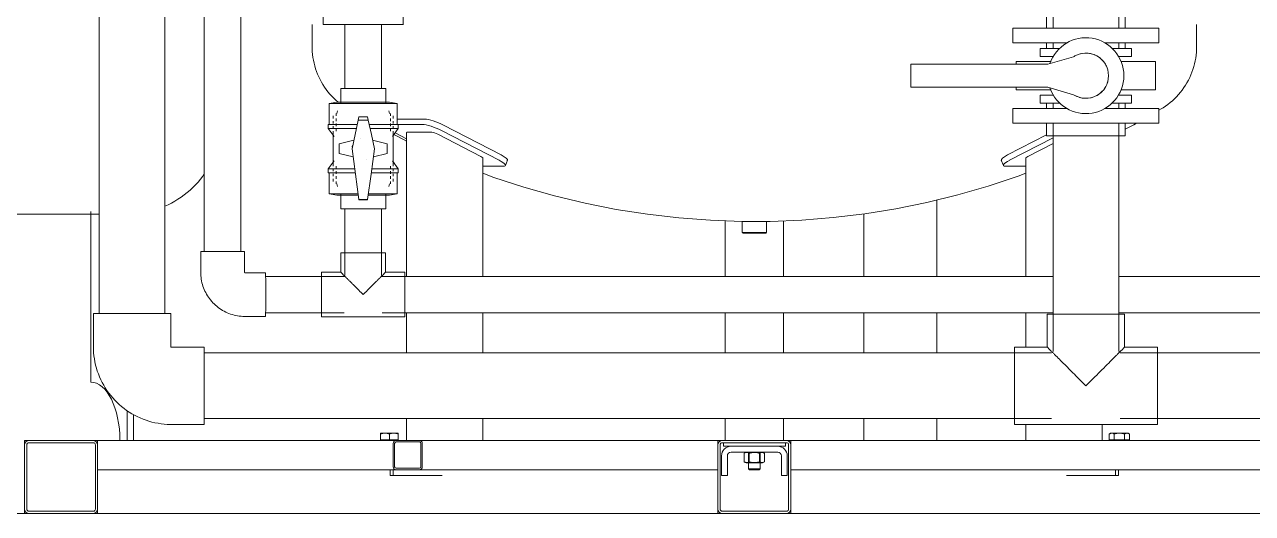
# Model space of a CAD drawing. Header units: millimetres. Extents: x -3824 to 3958, y -576 to 3647.
# Drawn here: x -2217 to -534, y 0 to 670 of the extents above; entities that cross this region are included whole.
import ezdxf

# ---------------------------------------------------------------- set-up
doc = ezdxf.new("R2010")
doc.units = ezdxf.units.MM
for name, color, linetype, lineweight in [('A-_FLORLEVL_E', 7, 'Continuous', 9), ('A_--------_E-', 8, 'Continuous', 9), ('M-_EQPT----_E', 7, 'Continuous', 9), ('M-_WATR----_E', 5, 'Continuous', 9), ('S-_STRL----_A', 7, 'Continuous', 9)]:
    doc.layers.add(name, color=color, linetype=linetype, lineweight=lineweight)

# ---------------------------------------------------------------- blocks, each defined once
blk = doc.blocks.new('PNS-0100 MAIN FRAME - ASY PNS-0100 MAIN FRAME_iam-651195-Разрез 2')
at = {"layer": 'A_--------_E-'}
for p, q in [((-966.8, 325), (-966.8, 429.7)), ((-1066.8, 410.7), (-1066.8, 325)), ((-1066.8, 275), (-1066.8, 220)), ((-966.8, 220), (-966.8, 275)), ((-1066.8, 130), (-1066.8, 100)), ((-966.8, 100), (-966.8, 130)), ((-2210.8, 100), (-2216.8, 100)), ((-2216.8, 96), (-2216.8, 100)), ((-2216.8, 96), (-2216.8, 94)), ((-2116.8, 100), (-2122.8, 100)), ((-1707.8, 100), (-2116.8, 100)), ((-2116.8, 96), (-2116.8, 100)), ((-2116.8, 96), (-2116.8, 94)), ((-1266.8, 100), (-1675.8, 100)), ((-1260.8, 100), (-1266.8, 100)), ((-1266.8, 96), (-1266.8, 100)), ((-1266.8, 96), (-1266.8, 94)), ((-1166.8, 100), (-1172.8, 100)), ((-383.8, 100), (-1166.8, 100)), ((-1166.8, 96), (-1166.8, 100)), ((-1166.8, 96), (-1166.8, 94)), ((-2116.8, 60), (-1707.8, 60)), ((-1675.8, 60), (-1266.8, 60)), ((-1166.8, 60), (-383.8, 60)), ((-2216.8, 0), (-2216.8, 6)), ((-2116.8, 0), (-2116.8, 6)), ((-1266.8, 0), (-1266.8, 6)), ((-1166.8, 0), (-1166.8, 6)), ((-2496.5, 0), (-2216.8, 0)), ((-2216.8, 0), (-2210.8, 0)), ((-2122.8, 0), (-2116.8, 0)), ((-2116.8, 0), (-1266.8, 0)), ((-1266.8, 0), (-1260.8, 0)), ((-1172.8, 0), (-1166.8, 0)), ((-1166.8, 0), (233.2, 0))]:
    blk.add_line(p, q, dxfattribs=at)
at = {"layer": 'S-_STRL----_A'}
for p, q in [((-2216.8, 94), (-2216.8, 6)), ((-2213.8, 94), (-2213.8, 6)), ((-2210.8, 100), (-2122.8, 100)), ((-2210.8, 97), (-2122.8, 97)), ((-2119.8, 94), (-2119.8, 6)), ((-2116.8, 94), (-2116.8, 6)), ((-1711.8, 64), (-1711.8, 96)), ((-1709.8, 64), (-1709.8, 96)), ((-1707.8, 100), (-1675.8, 100)), ((-1707.8, 98), (-1675.8, 98)), ((-1673.8, 64), (-1673.8, 96)), ((-1671.8, 96), (-1671.8, 64)), ((-1266.8, 94), (-1266.8, 6)), ((-1263.8, 94), (-1263.8, 6)), ((-1260.8, 100), (-1172.8, 100)), ((-1260.8, 97), (-1172.8, 97)), ((-1169.8, 94), (-1169.8, 6)), ((-1166.8, 94), (-1166.8, 6)), ((-1707.8, 62), (-1675.8, 62)), ((-1707.8, 60), (-1675.8, 60)), ((-2210.8, 3), (-2122.8, 3)), ((-2122.8, 0), (-2210.8, 0)), ((-1260.8, 3), (-1172.8, 3)), ((-1172.8, 0), (-1260.8, 0))]:
    blk.add_line(p, q, dxfattribs=at)
for centre, radius, start, end in [((-2210.8, 94), 6, 90, 180), ((-2210.8, 94), 3, 90, 180), ((-2122.8, 94), 6, 0, 90), ((-2122.8, 94), 3, 0, 90), ((-1707.8, 96), 4, 90, 180), ((-1707.8, 96), 2, 90, 180), ((-1675.8, 96), 4, 0, 90), ((-1675.8, 96), 2, 0, 90), ((-1260.8, 94), 6, 90, 180), ((-1260.8, 94), 3, 90, 180), ((-1172.8, 94), 6, 0, 90), ((-1172.8, 94), 3, 0, 90), ((-1707.8, 64), 4, 180, 270), ((-1707.8, 64), 2, 180, 270), ((-1675.8, 64), 2, 270, 360), ((-1675.8, 64), 4, 270, 360), ((-2210.8, 6), 6, 180, 270), ((-2210.8, 6), 3, 180, 270), ((-2122.8, 6), 3, 270, 360), ((-2122.8, 6), 6, 270, 0), ((-1260.8, 6), 6, 180, 270), ((-1260.8, 6), 3, 180, 270), ((-1172.8, 6), 3, 270, 360), ((-1172.8, 6), 6, 270, 0)]:
    blk.add_arc(centre, radius, start, end, dxfattribs=at)
blk = doc.blocks.new('PNS-0100 MAIN FRAME - Standard-550811-Разрез 2')
blk.add_blockref('PNS-0100 MAIN FRAME - ASY PNS-0100 MAIN FRAME_iam-651195-Разрез 2', (0, 0))
blk = doc.blocks.new('PNS-Filter column D1200 _180 Left feed 90-50_ - ASY PNS-Filter column D1200_iam-V13-Разрез 2')
at = {"layer": 'A_--------_E-'}
for p, q in [((-1822.8, 670.1), (-1822.8, 640.1)), ((-610.8, 640.1), (-610.8, 670.1)), ((-1668.6, 540.4), (-1706.1, 540.4)), ((-659.4, 554.4), (-662.5, 552.6)), ((-1693.4, 513.4), (-1709.2, 521.6)), ((-1704.8, 533.1), (-1671.5, 533.1)), ((-1693.6, 522), (-1693.6, 325)), ((-1692.8, 522.4), (-1693.4, 521.6)), ((-1658.8, 522.4), (-1692.8, 522.4)), ((-1645.7, 525), (-1566.6, 484.1)), ((-1563.8, 491.4), (-1642.8, 532.3)), ((-1591.7, 489.3), (-1650.6, 519.7)), ((-816.5, 518.9), (-869.8, 491.4)), ((-867, 484.1), (-807.5, 514.8)), ((-807.5, 507.1), (-841.9, 489.3)), ((-1560.8, 475.9), (-1588.9, 475.9)), ((-1588.7, 325), (-1588.7, 487)), ((-1558, 476.9), (-1555.1, 484.2)), ((-878.4, 484.2), (-875.6, 476.9)), ((-844.7, 475.9), (-872.8, 475.9)), ((-844.9, 487), (-844.9, 325)), ((-1256.8, 401.1), (-1256.8, 325)), ((-1233.5, 400.4), (-1233.5, 385.3)), ((-1216.8, 400.3), (-1233.5, 400.3)), ((-1200, 400.3), (-1216.8, 400.3)), ((-1200, 385.3), (-1200, 400.7)), ((-1176.8, 325), (-1176.8, 401.2)), ((-1233.5, 385.3), (-1216.8, 385.3)), ((-1216.8, 385.3), (-1200, 385.3)), ((-1693.6, 275), (-1693.6, 220)), ((-1588.7, 220), (-1588.7, 275)), ((-1256.8, 275), (-1256.8, 220)), ((-1176.8, 220), (-1176.8, 275)), ((-844.9, 275), (-844.9, 228)), ((-1693.6, 130), (-1693.6, 100)), ((-1588.7, 100), (-1588.7, 130)), ((-1256.8, 130), (-1256.8, 100)), ((-1176.8, 100), (-1176.8, 130)), ((-844.9, 122), (-844.9, 100)), ((-740, 100), (-740, 122)), ((-1728.4, 110), (-1728.9, 110)), ((-1722.9, 110), (-1728.9, 110)), ((-1728.9, 100.8), (-1728.9, 108.9)), ((-1722.9, 110), (-1725.8, 110)), ((-1720.4, 110), (-1722.9, 110)), ((-1710.9, 110), (-1722.9, 110)), ((-1716.9, 100.8), (-1716.9, 108.9)), ((-1710.9, 110), (-1713.4, 110)), ((-1708.1, 110), (-1710.9, 110)), ((-1704.9, 110), (-1710.9, 110)), ((-1704.9, 110), (-1705.5, 110)), ((-1704.9, 100.8), (-1704.9, 108.9)), ((-730.5, 108.9), (-728.7, 110)), ((-730.5, 100.8), (-730.5, 108.9)), ((-727.1, 110), (-728.7, 110)), ((-727.1, 110), (-728.4, 110)), ((-716.7, 110), (-727.1, 110)), ((-724.8, 110), (-727.1, 110)), ((-723.6, 100.8), (-723.6, 108.9)), ((-716.7, 110), (-719.4, 110)), ((-706.3, 110), (-716.7, 110)), ((-714, 110), (-716.7, 110)), ((-709.7, 100.8), (-709.7, 108.9)), ((-706.3, 110), (-708.5, 110)), ((-704.7, 110), (-706.3, 110)), ((-704.9, 110), (-706.3, 110)), ((-704.7, 110), (-702.8, 108.9)), ((-702.8, 100.8), (-702.8, 108.9)), ((-1716.9, 100.8), (-1728.9, 100.8)), ((-1728.2, 100.8), (-1728.2, 100)), ((-1704.9, 100.8), (-1716.9, 100.8)), ((-1705.7, 100), (-1705.7, 100.8)), ((-1259.3, 97), (-1259.3, 92)), ((-1254.3, 92), (-1259.3, 92)), ((-1254.3, 92), (-1179.3, 92)), ((-1184.8, 92), (-1248.8, 92)), ((-1174.3, 92), (-1179.3, 92)), ((-1174.3, 92), (-1174.3, 97)), ((-723.6, 100.8), (-730.5, 100.8)), ((-727.9, 100.8), (-727.9, 100)), ((-709.7, 100.8), (-723.6, 100.8)), ((-702.8, 100.8), (-709.7, 100.8)), ((-705.4, 100), (-705.4, 100.8)), ((-1261.8, 79), (-1261.8, 52)), ((-1253.8, 79), (-1253.8, 52)), ((-1248.8, 84), (-1184.8, 84)), ((-1230.6, 82.5), (-1228, 84)), ((-1230.6, 70.7), (-1230.6, 82.5)), ((-1228, 69.2), (-1230.6, 70.7)), ((-1228, 69.2), (-1205.5, 69.2)), ((-1224.8, 84), (-1224.8, 61.2)), ((-1223.7, 70.7), (-1223.7, 82.5)), ((-1209.9, 70.7), (-1209.9, 82.5)), ((-1208.8, 61.2), (-1208.8, 84)), ((-1205.5, 84), (-1202.9, 82.5)), ((-1202.9, 70.7), (-1205.5, 69.2)), ((-1202.9, 70.7), (-1202.9, 82.5)), ((-1179.8, 79), (-1179.8, 52)), ((-1171.8, 52), (-1171.8, 79)), ((-1715.7, 60), (-1715.7, 52)), ((-1715.7, 52), (-1711.7, 52)), ((-1711.7, 52), (-1711.7, 60)), ((-1644.6, 52), (-1711.7, 52)), ((-1253.8, 52), (-1261.8, 52)), ((-1224.8, 61.2), (-1223.6, 60)), ((-1224.8, 61.2), (-1220.8, 61.2)), ((-1220.2, 60), (-1223.6, 60)), ((-1220.8, 61.2), (-1208.8, 61.2)), ((-1210, 60), (-1220.2, 60)), ((-1210, 60), (-1208.8, 61.2)), ((-1179.8, 52), (-1171.8, 52)), ((-721.8, 52), (-789, 52)), ((-721.8, 60), (-721.8, 52)), ((-717.8, 52), (-721.8, 52)), ((-717.8, 60), (-717.8, 52))]:
    blk.add_line(p, q, dxfattribs=at)
at = {"layer": 'A_--------_E-', "flags": 128}
for points in [[(-1787.2, 563.6), (-1790.2, 566.3), (-1793.1, 569), (-1795.9, 571.9), (-1798.6, 574.9), (-1801.1, 578), (-1803.5, 581.1), (-1805.8, 584.4), (-1808, 587.8), (-1810, 591.2), (-1811.9, 594.8), (-1813.6, 598.4), (-1815.2, 602), (-1816.7, 605.8), (-1818, 609.5), (-1819.1, 613.4), (-1820.1, 617.2), (-1821, 621.2), (-1821.7, 625.1), (-1822.2, 629.1), (-1822.5, 633), (-1822.7, 637), (-1822.8, 640.1)], [(-610.8, 640.1), (-610.9, 636.1), (-611.1, 632.1), (-611.5, 628.2), (-612.1, 624.2), (-612.8, 620.3), (-613.7, 616.4), (-614.7, 612.5), (-615.9, 608.7), (-617.2, 604.9), (-618.7, 601.2), (-620.3, 597.5), (-622.1, 594), (-624, 590.4), (-626.1, 587), (-628.3, 583.7), (-630.6, 580.4), (-633, 577.3), (-635.6, 574.2), (-638.3, 571.2), (-641.1, 568.4), (-644, 565.7), (-647.1, 563.1), (-650.2, 560.6), (-653.4, 558.2), (-656.8, 556), (-659.4, 554.4)], [(-1650.6, 519.7), (-1655.1, 521.6), (-1658.8, 522.4)], [(-693.2, 535), (-697, 532.8), (-708.5, 526.8)], [(-1693.4, 510.5), (-1693.8, 510.7), (-1710.8, 519.4)], [(-1588.7, 487), (-1588.9, 487.4), (-1591.7, 489.3)], [(-841.9, 489.3), (-844.7, 487.4), (-844.9, 487)], [(-1233.5, 400.3), (-1276.9, 401.8), (-1320.1, 405.1), (-1363.2, 410.1), (-1406.1, 416.8), (-1448.6, 425.2), (-1490.8, 435.3), (-1532.5, 447.1), (-1573.8, 460.6), (-1588.9, 466.2)], [(-844.7, 466.2), (-855.3, 462.2), (-896.5, 448.5), (-938.2, 436.5), (-980.3, 426.2), (-1022.8, 417.6), (-1065.6, 410.7), (-1108.7, 405.5), (-1151.9, 402.1), (-1195.3, 400.3), (-1200, 400.3)]]:
    blk.add_lwpolyline(points, dxfattribs=at)
at = {"layer": 'A_--------_E-'}
for centre, radius, start, end in [((-1248.8, 79), 13, 90, 180), ((-1184.8, 79), 13, 360, 90), ((-1248.8, 79), 5, 90, 180), ((-1184.8, 79), 5, 360, 90)]:
    blk.add_arc(centre, radius, start, end, dxfattribs=at)
for centre, major_axis, start_param, end_param in [((-1652.8, 532.3), (-18.6, 7.2), 4.227412, 5.798208), ((-1655.7, 525), (-18.6, 7.2), 4.227412, 5.798208), ((-1573.8, 491.4), (-18.6, 7.2), 3.049314, 4.227412), ((-859.8, 491.4), (18.6, 7.2), 2.055774, 3.233871), ((-1576.6, 484.1), (-18.6, 7.2), 2.656615, 4.227412), ((-857, 484.1), (18.6, 7.2), 2.055774, 3.62657)]:
    blk.add_ellipse(centre, major_axis=major_axis, ratio=0.204303, start_param=start_param, end_param=end_param, dxfattribs=at)
for points in [[(-1728.9, 110), (-1728.9, 110), (-1728.9, 109.9), (-1728.9, 109.7), (-1728.9, 109.5)], [(-1722.9, 110), (-1723.6, 110), (-1724.8, 109.9), (-1726.8, 109.6), (-1728.2, 109.2), (-1728.9, 108.9)], [(-1728.9, 108.9), (-1728.9, 109.2), (-1728.9, 109.6), (-1728.9, 109.9), (-1728.9, 110), (-1728.9, 110)], [(-1716.9, 108.9), (-1717.6, 109.2), (-1719.1, 109.6), (-1721, 109.9), (-1722.3, 110), (-1722.9, 110)], [(-1710.9, 110), (-1711.6, 110), (-1712.8, 109.9), (-1714.8, 109.6), (-1716.2, 109.2), (-1716.9, 108.9)], [(-1704.9, 108.9), (-1705.6, 109.2), (-1707.1, 109.6), (-1709, 109.9), (-1710.3, 110), (-1710.9, 110)], [(-1704.9, 109.5), (-1704.9, 109.7), (-1704.9, 109.9), (-1704.9, 110), (-1704.9, 110)], [(-1704.9, 110), (-1704.9, 110), (-1704.9, 109.9), (-1704.9, 109.6), (-1704.9, 109.2), (-1704.9, 108.9)], [(-727.1, 110), (-727.4, 110), (-728.2, 109.9), (-729.3, 109.6), (-730.1, 109.2), (-730.5, 108.9)], [(-723.6, 108.9), (-724, 109.2), (-724.8, 109.6), (-725.9, 109.9), (-726.7, 110), (-727.1, 110)], [(-716.7, 110), (-717.4, 110), (-718.9, 109.9), (-721.1, 109.6), (-722.7, 109.2), (-723.6, 108.9)], [(-709.7, 108.9), (-710.6, 109.2), (-712.2, 109.6), (-714.4, 109.9), (-715.9, 110), (-716.7, 110)], [(-706.3, 110), (-706.6, 110), (-707.4, 109.9), (-708.5, 109.6), (-709.3, 109.2), (-709.7, 108.9)], [(-702.8, 108.9), (-703.2, 109.2), (-704, 109.6), (-705.2, 109.9), (-705.9, 110), (-706.3, 110)]]:
    blk.add_open_spline(points, degree=3, dxfattribs=at)
for points, knots in [([(-1223.7, 82.5), (-1224.2, 82.7), (-1225, 83.2), (-1226.5, 83.6), (-1228.2, 83.6), (-1229.8, 83), (-1230.6, 82.5)], [0, 0, 0, 0, 0.166667, 0.333333, 0.666667, 1, 1, 1, 1]), ([(-1230.6, 70.7), (-1230.3, 70.5), (-1229.5, 70.1), (-1228.2, 69.7), (-1226.4, 69.5), (-1224.8, 70.1), (-1223.7, 70.7)], [0, 0, 0, 0, 0.142857, 0.285714, 0.571429, 1, 1, 1, 1]), ([(-1209.9, 82.5), (-1210.7, 82.7), (-1212.4, 83.2), (-1215.4, 83.6), (-1218.9, 83.6), (-1222, 83), (-1223.7, 82.5)], [0, 0, 0, 0, 0.166667, 0.333333, 0.666667, 1, 1, 1, 1]), ([(-1223.7, 70.7), (-1222.8, 70.5), (-1221.2, 70), (-1218.2, 69.6), (-1214.7, 69.6), (-1211.6, 70.2), (-1209.9, 70.7)], [0, 0, 0, 0, 0.166667, 0.333333, 0.666667, 1, 1, 1, 1]), ([(-1202.9, 82.5), (-1203.3, 82.7), (-1204, 83.1), (-1205.3, 83.5), (-1207.1, 83.7), (-1208.7, 83.1), (-1209.9, 82.5)], [0, 0, 0, 0, 0.142857, 0.285714, 0.571429, 1, 1, 1, 1]), ([(-1209.9, 70.7), (-1209.4, 70.5), (-1208.6, 70), (-1207.1, 69.6), (-1205.4, 69.6), (-1203.8, 70.2), (-1202.9, 70.7)], [0, 0, 0, 0, 0.166667, 0.333333, 0.666667, 1, 1, 1, 1])]:
    blk.add_open_spline(points, degree=3, knots=knots, dxfattribs=at)
blk = doc.blocks.new('PNS-Filter column D1200 _180 Left feed 90-50_ - Standard-V14-Разрез 2')
at = {"layer": 'M-_EQPT----_E'}
for p, q in [((-1232.8, 385.3), (-1232.8, 384.3)), ((-1232.8, 384.3), (-1200.8, 384.3)), ((-1200.8, 384.3), (-1200.8, 385.3))]:
    blk.add_line(p, q, dxfattribs=at)
blk.add_blockref('PNS-Filter column D1200 _180 Left feed 90-50_ - ASY PNS-Filter column D1200_iam-V13-Разрез 2', (0, 0))
blk = doc.blocks.new('Бочка фильтра - Бочка фильтра-V20-Разрез 2')
at = {"layer": 'M-_EQPT----_E'}
blk.add_line((-2446.8, 1879.9), (-2446.8, 540.1), dxfattribs=at)
at = {"layer": 'M-_EQPT----_E', "flags": 128}
for points in [[(-2446.8, 1879.9), (-2446.7, 1885.1), (-2446.4, 1890.3), (-2445.8, 1895.5), (-2445.1, 1900.6), (-2444.2, 1905.7), (-2443, 1910.8), (-2441.7, 1915.8), (-2440.2, 1920.8), (-2438.4, 1925.7), (-2436.5, 1930.5), (-2434.4, 1935.3), (-2432.1, 1940), (-2429.6, 1944.5), (-2426.9, 1949), (-2424, 1953.3), (-2421, 1957.6), (-2417.8, 1961.7), (-2414.5, 1965.7), (-2411, 1969.5), (-2407.3, 1973.2), (-2403.5, 1976.8), (-2399.6, 1980.2), (-2395.5, 1983.4), (-2391.3, 1986.5), (-2387, 1989.4), (-2382.5, 1992.1), (-2378, 1994.6), (-2373.3, 1997), (-2368.6, 1999.2), (-2363.8, 2001.2), (-2358.9, 2002.9), (-2354, 2004.5), (-2348.9, 2005.9), (-2343.9, 2007.1), (-2338.8, 2008.1), (-2333.6, 2008.9), (-2328.4, 2009.5), (-2323.3, 2009.8), (-2318.1, 2010), (-2316.6, 2010)], [(-2114.5, 2010), (-2116.8, 2010), (-2120.4, 2010), (-2124.2, 2010), (-2128, 2010), (-2132, 2010), (-2136.1, 2010), (-2140.3, 2010), (-2144.5, 2010), (-2148.9, 2010), (-2153.3, 2010), (-2157.8, 2010), (-2162.4, 2010), (-2167, 2010), (-2171.7, 2010), (-2176.4, 2010), (-2181.1, 2010), (-2185.9, 2010), (-2190.7, 2010), (-2195.5, 2010), (-2200.3, 2010), (-2205.1, 2010), (-2209.8, 2010), (-2214.6, 2010), (-2219.3, 2010), (-2224, 2010), (-2228.7, 2010), (-2233.3, 2010), (-2237.8, 2010), (-2242.3, 2010), (-2246.7, 2010), (-2251, 2010), (-2255.2, 2010), (-2259.4, 2010), (-2263.4, 2010), (-2267.3, 2010), (-2271.1, 2010), (-2274.8, 2010), (-2278.4, 2010), (-2281.9, 2010), (-2285.2, 2010), (-2288.3, 2010), (-2291.4, 2010), (-2294.2, 2010), (-2296.9, 2010), (-2299.5, 2010), (-2301.9, 2010), (-2304.1, 2010), (-2306.2, 2010), (-2308, 2010), (-2309.7, 2010), (-2311.2, 2010), (-2312.6, 2010), (-2313.7, 2010), (-2314.7, 2010), (-2315.4, 2010), (-2316, 2010), (-2316.4, 2010), (-2316.6, 2010), (-2316.6, 2010)], [(-2316.6, 2010), (-2316.6, 2010), (-2316.3, 2010), (-2315.8, 2010), (-2315.1, 2010), (-2314.3, 2010), (-2313.2, 2010), (-2312, 2010), (-2310.6, 2010), (-2309, 2010), (-2307.2, 2010), (-2305.2, 2010), (-2303.1, 2010), (-2301.2, 2010)], [(-2024.5, 1999), (-2021.5, 1997.6), (-2016.8, 1995.3), (-2012.2, 1992.8), (-2007.8, 1990.1), (-2003.4, 1987.3)], [(-2316.6, 410), (-2321.9, 410.1), (-2327, 410.4), (-2332.2, 410.9), (-2337.4, 411.7), (-2342.5, 412.6), (-2347.6, 413.7), (-2352.6, 415.1), (-2357.6, 416.6), (-2362.5, 418.3), (-2367.3, 420.3), (-2372.1, 422.4), (-2376.7, 424.7), (-2381.3, 427.2), (-2385.8, 429.9), (-2390.1, 432.7), (-2394.4, 435.8), (-2398.5, 438.9), (-2402.5, 442.3), (-2406.3, 445.8), (-2410, 449.5), (-2413.5, 453.3), (-2416.9, 457.2), (-2420.2, 461.3), (-2423.2, 465.5), (-2426.1, 469.8), (-2428.9, 474.3), (-2431.4, 478.8), (-2433.8, 483.4), (-2435.9, 488.2), (-2437.9, 493), (-2439.7, 497.9), (-2441.3, 502.8), (-2442.7, 507.8), (-2443.9, 512.9), (-2444.9, 518), (-2445.7, 523.2), (-2446.2, 528.3), (-2446.6, 533.5), (-2446.8, 538.7), (-2446.8, 540.1)], [(-1970.5, 465.3), (-1972.5, 462.4), (-1975.7, 458.3), (-1979.1, 454.3), (-1982.6, 450.5), (-1986.2, 446.8), (-1990, 443.2), (-1994, 439.8), (-1998.1, 436.6), (-2002.3, 433.5), (-2006.6, 430.6), (-2011, 427.9), (-2015.6, 425.4), (-2020.2, 423), (-2024.5, 421)], [(-2316.6, 410), (-2316.6, 410), (-2316.3, 410), (-2315.8, 410), (-2315.1, 410), (-2314.3, 410), (-2313.2, 410), (-2312, 410), (-2310.6, 410), (-2309, 410), (-2307.2, 410), (-2305.2, 410), (-2303.1, 410), (-2300.8, 410), (-2298.3, 410), (-2295.7, 410), (-2292.9, 410), (-2290, 410), (-2286.9, 410), (-2283.7, 410), (-2280.3, 410), (-2276.8, 410), (-2273.2, 410), (-2269.4, 410), (-2265.5, 410), (-2261.5, 410), (-2257.5, 410), (-2253.3, 410), (-2249, 410), (-2244.6, 410), (-2240.2, 410), (-2235.7, 410), (-2231.1, 410), (-2226.5, 410), (-2221.9, 410), (-2217.1, 410), (-2212.4, 410), (-2207.6, 410), (-2202.9, 410), (-2198.1, 410), (-2193.3, 410), (-2188.5, 410), (-2183.7, 410), (-2179, 410), (-2174.2, 410), (-2169.5, 410), (-2164.9, 410), (-2160.3, 410), (-2155.8, 410), (-2151.3, 410), (-2146.9, 410), (-2142.6, 410), (-2138.3, 410), (-2134.2, 410), (-2130.2, 410), (-2126.2, 410), (-2122.4, 410), (-2118.7, 410), (-2115.1, 410), (-2114.5, 410)], [(-2301.2, 410), (-2301.9, 410), (-2304.1, 410), (-2306.2, 410), (-2308, 410), (-2309.7, 410), (-2311.2, 410), (-2312.6, 410), (-2313.7, 410), (-2314.7, 410), (-2315.4, 410), (-2316, 410), (-2316.4, 410), (-2316.6, 410), (-2316.6, 410)]]:
    blk.add_lwpolyline(points, dxfattribs=at)
blk = doc.blocks.new('Нога фильтра - Нога фильтра-V26-Разрез 2')
at = {"layer": 'M-_EQPT----_E'}
for p, q in [((-2126.1, 180), (-2126.1, 413.9)), ((-2076.1, 140.9), (-2076.1, 100)), ((-2067.4, 100), (-2067.4, 135.6))]:
    blk.add_line(p, q, dxfattribs=at)
blk.add_ellipse((-2126.1, 100), major_axis=(0, 80), ratio=0.5, start_param=4.712389, end_param=6.283185, dxfattribs=at)
blk = doc.blocks.new('COMER_TE40_U-PVC тройник равнопроходный - DN16 - DN315 _Grey_-566867-Разрез 2')
at = {"layer": 'M-_WATR----_E', "color": 33, "lineweight": 20}
for p, q in [((684.5, 273), (684.5, 228)), ((790.5, 273), (684.5, 273)), ((790.5, 228), (790.5, 273)), ((684.5, 228), (639.5, 228)), ((639.5, 228), (639.5, 122)), ((835.5, 228), (790.5, 228)), ((835.5, 122), (835.5, 228)), ((639.5, 122), (835.5, 122))]:
    blk.add_line(p, q, dxfattribs=at)
for points, knots in [([(737.5, 175), (734.8, 177.6), (729.5, 182.9), (721.7, 190.8), (714, 198.5), (707.9, 204.6), (703.2, 209.2), (699.9, 212.6), (697.3, 215.2), (695.3, 217.2), (693.9, 218.6), (692.5, 220), (691.2, 221.2), (690, 222.4), (688.9, 223.5), (688, 224.5), (686.8, 225.7), (685.1, 227.4), (684.5, 228), (684.5, 228)], [0, 0, 0, 0, 0.111111, 0.222222, 0.333333, 0.444444, 0.5, 0.555556, 0.611111, 0.638889, 0.666667, 0.694444, 0.722222, 0.75, 0.777778, 0.805556, 0.833333, 0.888889, 1, 1, 1, 1]), ([(790.5, 228), (790.4, 228), (789.9, 227.4), (788.2, 225.7), (787, 224.5), (786, 223.5), (784.9, 222.4), (783.7, 221.2), (782.4, 220), (781.1, 218.6), (779.7, 217.2), (777.7, 215.2), (770.9, 208.4), (760.4, 197.9), (747.4, 184.9), (740.8, 178.3), (737.5, 175)], [0, 0, 0, 0, 0.111111, 0.166667, 0.194444, 0.222222, 0.25, 0.277778, 0.305556, 0.333333, 0.361111, 0.388889, 0.444444, 0.722222, 0.861111, 1, 1, 1, 1])]:
    blk.add_open_spline(points, degree=3, knots=knots, dxfattribs=at)
blk = doc.blocks.new('COMER_BUT сермя _Butterfly valves_ red - BUT10090-V22-Разрез 2')
at = {"layer": 'M-_WATR----_E', "color": 33, "lineweight": 20}
for p, q in [((2220.7, 626.1), (2185.5, 615.7)), ((2185.5, 615.7), (1997.5, 615.7)), ((1997.5, 615.7), (1997.5, 584.3)), ((2142, 619.3), (2142, 615.7)), ((2142, 619.3), (2189.7, 619.3)), ((2285.3, 619.3), (2333, 619.3)), ((2333, 580.7), (2333, 619.3)), ((1997.5, 584.3), (2185.5, 584.3)), ((2142, 584.3), (2142, 580.7)), ((2142, 580.7), (2189.7, 580.7)), ((2185.5, 584.3), (2220.7, 573.9)), ((2285.3, 580.7), (2333, 580.7))]:
    blk.add_line(p, q, dxfattribs=at)
for radius, start, end in [(52, 0, 161.237), (31, 0, 122.791), (31, 116.8083, 121.2292), (31, 102.2804, 107.3084), (31, 90, 93.0913), (31, 88.0471, 90), (31, 75.4664, 81.2199), (31, 62.8856, 68.5682), (31, 50.3048, 55.8749), (31, 37.7249, 43.1076), (31, 25.1464, 30.1803), (31, 12.281, 12.8571), (52, 198.763, 360), (31, 237.209, 360), (31, 340.8973, 345.6441), (31, 240.5173, 247.7644), (31, 296.3247, 302.5097), (31, 310.8776, 316.9033), (31, 325.6138, 331.2796), (31, 253.806, 261.0561), (31, 267.0855, 270), (31, 270, 273.6256), (31, 281.8558, 288.0896)]:
    blk.add_arc((2237.5, 600), radius, start, end, dxfattribs=at)
blk = doc.blocks.new('COMER_ST10_U-PVC бурт под фланец с гладкой поверхностью red - DN20 - DN225-877299-Разрез 2')
at = {"layer": 'M-_WATR----_E', "lineweight": 20}
for p, q in [((675, 573.5), (675, 562.5)), ((692.8, 573.5), (675, 573.5)), ((800, 573.5), (782.2, 573.5)), ((800, 562.5), (800, 573.5)), ((675, 562.5), (701.4, 562.5)), ((683.5, 562.5), (683.5, 555)), ((773.6, 562.5), (800, 562.5)), ((791.5, 555), (791.5, 562.5)), ((683.5, 535), (683.5, 517.5)), ((791.5, 517.5), (791.5, 535)), ((683.5, 517.5), (791.5, 517.5))]:
    blk.add_line(p, q, dxfattribs=at)
blk = doc.blocks.new('COMER_BR00_U-PVC свободный фланец red - DN15 - DN200-868771-Разрез 2')
at = {"layer": 'M-_WATR----_E', "lineweight": 20}
for p, q in [((637.5, 555), (637.5, 535)), ((711.5, 555), (637.5, 555)), ((837.5, 555), (763.5, 555)), ((837.5, 535), (837.5, 555)), ((637.5, 535), (837.5, 535))]:
    blk.add_line(p, q, dxfattribs=at)
blk = doc.blocks.new('COMER_BR00_U-PVC свободный фланец red - DN15 - DN200-V21-Разрез 2')
at = {"layer": 'M-_WATR----_E', "lineweight": 20}
for p, q in [((637.5, 665), (637.5, 645)), ((837.5, 665), (637.5, 665)), ((837.5, 645), (837.5, 665)), ((637.5, 645), (711.5, 645)), ((763.5, 645), (837.5, 645))]:
    blk.add_line(p, q, dxfattribs=at)
blk = doc.blocks.new('COMER_industrial series - BVI10050-936264-Разрез 2')
at = {"layer": 'M-_WATR----_E', "color": 40, "lineweight": 20}
for p, q in [((-283.6, 582.4), (-283.6, 562.7)), ((-222, 562.7), (-222, 582.4)), ((-288.8, 563.6), (-299.4, 561.8)), ((-299.4, 561.8), (-299.4, 533.3)), ((-206.1, 561.8), (-216.8, 563.6)), ((-206.1, 533.3), (-206.1, 561.8)), ((-293.8, 544.9), (-293.8, 541.4)), ((-290, 548.4), (-290, 544.9)), ((-290, 541.4), (-290, 537.9)), ((-288.1, 551.7), (-288.8, 548.4)), ((-259.8, 539), (-258.8, 543.8)), ((-259.8, 539), (-245.8, 539)), ((-246.8, 543.8), (-258.8, 543.8)), ((-246.8, 543.8), (-245.8, 539)), ((-216.8, 548.4), (-217.5, 551.7)), ((-215.5, 544.9), (-215.5, 548.4)), ((-215.5, 537.9), (-215.5, 541.4)), ((-211.8, 541.4), (-211.8, 544.9)), ((-300.8, 533.3), (-300.8, 527.5)), ((-300.8, 527.5), (-292.8, 516.8)), ((-293.8, 537.9), (-293.8, 534.5)), ((-293.8, 531), (-293.8, 527.5)), ((-293.8, 524), (-293.8, 476)), ((-290, 534.5), (-290, 531)), ((-290, 527.5), (-290, 524)), ((-215.5, 531), (-215.5, 534.5)), ((-215.5, 524), (-215.5, 527.5)), ((-212.8, 516.8), (-204.8, 527.5)), ((-211.8, 534.5), (-211.8, 537.9)), ((-211.8, 527.5), (-211.8, 531)), ((-211.8, 476), (-211.8, 524)), ((-204.8, 527.5), (-204.8, 533.3)), ((-265.7, 511.5), (-285.8, 506.6)), ((-285.8, 506.6), (-285.8, 493.4)), ((-257.1, 514.4), (-257.1, 514.4)), ((-219.8, 506.6), (-239.9, 511.5)), ((-219.8, 493.4), (-219.8, 506.6)), ((-285.8, 493.4), (-266.6, 488.8)), ((-238.9, 488.8), (-219.8, 493.4)), ((-292.8, 483.2), (-300.8, 472.5)), ((-300.8, 472.5), (-300.8, 466.7)), ((-293.8, 472.5), (-293.8, 469)), ((-290, 476), (-290, 472.5)), ((-248.5, 485.6), (-248.5, 485.6)), ((-215.5, 472.5), (-215.5, 476)), ((-204.8, 472.5), (-212.8, 483.2)), ((-211.8, 469), (-211.8, 472.5)), ((-204.8, 466.7), (-204.8, 472.5)), ((-299.4, 466.7), (-299.4, 438.2)), ((-293.8, 465.5), (-293.8, 462.1)), ((-293.8, 458.6), (-293.8, 455.1)), ((-290, 469), (-290, 465.5)), ((-290, 462.1), (-290, 458.6)), ((-290, 455.1), (-290, 451.6)), ((-215.5, 465.5), (-215.5, 469)), ((-215.5, 458.6), (-215.5, 462.1)), ((-215.5, 451.6), (-215.5, 455.1)), ((-211.8, 462.1), (-211.8, 465.5)), ((-211.8, 455.1), (-211.8, 458.6)), ((-206.1, 438.2), (-206.1, 466.7)), ((-299.4, 438.2), (-288.8, 436.4)), ((-288.8, 451.6), (-288.1, 448.3)), ((-217.5, 448.3), (-216.8, 451.6)), ((-216.8, 436.4), (-206.1, 438.2)), ((-283.6, 437.3), (-283.6, 417.6)), ((-258.8, 430), (-258.8, 430.2)), ((-246.8, 430.2), (-258.8, 430.2)), ((-258.8, 430), (-246.8, 430)), ((-246.8, 430.2), (-246.8, 430)), ((-222, 417.6), (-222, 437.3))]:
    blk.add_line(p, q, dxfattribs=at)
at = {"layer": 'M-_WATR----_E', "color": 40, "lineweight": 20, "flags": 128}
for points in [[(-268.1, 500), (-263.9, 519.6), (-259.8, 539)], [(-245.8, 539), (-241.6, 519.6), (-237.4, 500)], [(-258.8, 430.2), (-263.5, 465.2), (-268.1, 500)], [(-237.4, 500), (-242.1, 465.2), (-246.8, 430.2)]]:
    blk.add_lwpolyline(points, dxfattribs=at)
at = {"layer": 'M-_WATR----_E', "color": 40, "lineweight": 20}
for centre, major_axis, ratio, start_param, end_param in [((-252.8, 582.4), (-30.8, 0), 0.000018, 0, 3.141532), ((-252.8, 561.8), (-46.6, 0), 0.000018, 0, 3.141532), ((-252.8, 563.6), (-36, 0), 0.000018, 0, 3.141532), ((-252.8, 533.3), (-48, 0), 0.000018, 0, 1.397462), ((-252.8, 527.5), (-48, 0), 0.000018, 0.000014, 1.371451), ((-252.8, 533.3), (-48, 0), 0.000018, 1.743874, 3.141532), ((-252.8, 527.5), (-48, 0), 0.000018, 1.769887, 3.141532), ((-252.8, 500), (-4.4, 14.5), 1, 1.034984, 1.145864), ((-252.8, 500), (-4.4, 14.5), 1, 0.97484, 1.115464), ((-252.8, 500), (-4.4, 14.5), 1, 4.583369, 4.72632), ((-252.8, 472.5), (-48, 0), 0.000018, 0, 1.324207), ((-252.8, 472.5), (-48, 0), 0.000018, 1.817145, 3.141532), ((-252.8, 466.7), (-48, 0), 0.000018, 0, 1.341343), ((-252.8, 466.7), (-48, 0), 0.000018, 1.80001, 3.141532), ((-252.8, 438.2), (-46.6, 0), 0.000018, 0.000108, 1.417399), ((-252.8, 438.2), (-46.6, 0), 0.000018, 1.723958, 3.141485), ((-252.8, 436.4), (-36, 0), 0.000018, 0.000108, 1.378168), ((-252.8, 436.4), (-36, 0), 0.000018, 1.763118, 3.141485), ((-252.8, 417.6), (-30.8, 0), 0.000018, 0, 3.141532)]:
    blk.add_ellipse(centre, major_axis=major_axis, ratio=ratio, start_param=start_param, end_param=end_param, dxfattribs=at)
blk = doc.blocks.new('COMER_industrial series - BVI10-EL050-936265-Разрез 2')
at = {"layer": 'M-_WATR----_E', "color": 40, "lineweight": 20}
for p, q in [((-283.6, 882.4), (-283.6, 862.7)), ((-222, 862.7), (-222, 882.4)), ((-288.8, 863.6), (-299.4, 861.8)), ((-299.4, 861.8), (-299.4, 851)), ((-206.1, 861.8), (-216.8, 863.6)), ((-206.1, 851), (-206.1, 861.8)), ((-197.9, 851), (-307.8, 851)), ((-307.8, 851), (-307.8, 670)), ((-288.1, 851.7), (-288.2, 851)), ((-217.3, 851), (-217.5, 851.7)), ((-197.9, 670), (-197.9, 851)), ((-197.8, 851), (-197.9, 851)), ((-307.8, 670), (-197.9, 670)), ((-197.9, 670), (-197.8, 670))]:
    blk.add_line(p, q, dxfattribs=at)
for centre, major_axis, end_param in [((-252.8, 882.4), (-30.8, 0), 6.283185), ((-252.8, 861.8), (-46.6, 0), 6.283176), ((-252.8, 863.6), (-36, 0), 6.283176)]:
    blk.add_ellipse(centre, major_axis=major_axis, ratio=0.000002, start_param=3.141767, end_param=end_param, dxfattribs=at)
blk = doc.blocks.new('COMER_TE40_U-PVC тройник равнопроходный - DN16 - DN315 _Grey_-936266-Разрез 2')
at = {"layer": 'M-_WATR----_E', "color": 40, "lineweight": 20}
for p, q in [((-283.3, 357), (-283.3, 330.5)), ((-222.3, 330.5), (-222.3, 357)), ((-283.3, 330.5), (-309.8, 330.5)), ((-195.8, 330.5), (-222.3, 330.5)), ((-309.8, 269.5), (-195.8, 269.5))]:
    blk.add_line(p, q, dxfattribs=at)
for centre, major_axis, ratio, start_param, end_param in [((-252.8, 357), (30.5, 0), 0.000165, 0, 3.141548), ((-309.8, 300), (0, 30.5), 0.000044, 3.141756, 6.283184), ((-195.8, 300), (0, 30.5), 0.000044, 3.141759, 6.283187)]:
    blk.add_ellipse(centre, major_axis=major_axis, ratio=ratio, start_param=start_param, end_param=end_param, dxfattribs=at)
for points, knots in [([(-252.8, 300), (-254.8, 302), (-258.7, 305.9), (-263.5, 310.7), (-266.8, 313.9), (-268.6, 315.8), (-269.9, 317.1), (-271.2, 318.4), (-272.5, 319.7), (-273.8, 320.9), (-275, 322.1), (-276.1, 323.3), (-277.2, 324.4), (-278.3, 325.4), (-279.2, 326.4), (-280.1, 327.3), (-280.9, 328.1), (-281.7, 328.8), (-282.3, 329.4), (-282.7, 329.9), (-283.2, 330.4), (-283.3, 330.5), (-283.3, 330.5)], [0, 0, 0, 0, 0.142857, 0.285714, 0.357143, 0.392857, 0.428571, 0.464286, 0.5, 0.535714, 0.571429, 0.607143, 0.642857, 0.678571, 0.714286, 0.75, 0.785714, 0.821429, 0.857143, 0.892857, 0.928571, 1, 1, 1, 1]), ([(-222.3, 330.5), (-222.4, 330.5), (-222.5, 330.4), (-223, 329.9), (-223.4, 329.4), (-224, 328.8), (-224.7, 328.1), (-225.5, 327.3), (-226.4, 326.4), (-227.4, 325.4), (-228.4, 324.4), (-229.5, 323.3), (-230.7, 322.1), (-231.9, 320.9), (-233.6, 319.3), (-235.3, 317.6), (-237.1, 315.8), (-238.9, 313.9), (-242.2, 310.7), (-247, 305.9), (-250.9, 302), (-252.8, 300)], [0, 0, 0, 0, 0.071429, 0.107143, 0.142857, 0.178571, 0.214286, 0.25, 0.285714, 0.321429, 0.357143, 0.392857, 0.428571, 0.464286, 0.5, 0.571429, 0.607143, 0.642857, 0.714286, 0.857143, 1, 1, 1, 1])]:
    blk.add_open_spline(points, degree=3, knots=knots, dxfattribs=at)
blk = doc.blocks.new('COMER_EL50_U-PVC отвод 90 - DN16-DN315 _Grey_-V37-Разрез 2')
at = {"layer": 'M-_WATR----_E', "color": 40, "lineweight": 20}
for p, q in [((-1975.5, 359), (-1975.5, 330.8)), ((-1915.5, 359), (-1975.5, 359)), ((-1915.5, 330.8), (-1915.5, 359)), ((-1886.5, 330), (-1914.7, 330)), ((-1914.7, 270), (-1886.5, 270))]:
    blk.add_line(p, q, dxfattribs=at)
at = {"layer": 'M-_WATR----_E', "color": 40, "lineweight": 20, "flags": 128}
for points in [[(-1975.5, 330.8), (-1975.4, 328.4), (-1975.3, 325.9), (-1975, 323.5), (-1974.7, 321.1), (-1974.3, 318.7), (-1973.7, 316.3), (-1973.1, 314), (-1972.4, 311.7), (-1971.6, 309.4), (-1970.7, 307.1), (-1969.7, 304.9), (-1968.6, 302.7), (-1967.4, 300.6), (-1966.2, 298.5), (-1964.9, 296.5), (-1963.4, 294.5), (-1961.9, 292.6), (-1960.4, 290.7), (-1958.7, 288.9), (-1957, 287.2), (-1955.3, 285.5), (-1953.4, 283.9), (-1951.5, 282.4), (-1949.5, 281), (-1947.5, 279.6), (-1945.4, 278.4), (-1943.3, 277.2), (-1941.2, 276.1), (-1939, 275.1), (-1936.7, 274.1), (-1934.4, 273.3), (-1932.1, 272.6), (-1929.8, 271.9), (-1927.4, 271.3), (-1925, 270.9), (-1922.6, 270.5), (-1920.2, 270.3), (-1917.8, 270.1), (-1915.3, 270), (-1914.7, 270)], [(-1914.7, 330), (-1914.7, 330), (-1914.7, 330), (-1914.8, 330), (-1914.8, 330), (-1914.8, 330), (-1914.9, 330), (-1914.9, 330), (-1914.9, 330), (-1915, 330.1), (-1915, 330.1), (-1915, 330.1), (-1915, 330.1), (-1915.1, 330.1), (-1915.1, 330.1), (-1915.1, 330.1), (-1915.1, 330.2), (-1915.2, 330.2), (-1915.2, 330.2), (-1915.2, 330.2), (-1915.2, 330.2), (-1915.3, 330.3), (-1915.3, 330.3), (-1915.3, 330.3), (-1915.3, 330.3), (-1915.3, 330.4), (-1915.4, 330.4), (-1915.4, 330.4), (-1915.4, 330.5), (-1915.4, 330.5), (-1915.4, 330.5), (-1915.4, 330.5), (-1915.4, 330.6), (-1915.4, 330.6), (-1915.5, 330.6), (-1915.5, 330.7), (-1915.5, 330.7), (-1915.5, 330.7), (-1915.5, 330.8), (-1915.5, 330.8), (-1915.5, 330.8)]]:
    blk.add_lwpolyline(points, dxfattribs=at)
at = {"layer": 'M-_WATR----_E', "color": 40, "lineweight": 20}
blk.add_ellipse((-1886.5, 300), major_axis=(0, 30), ratio=0.002979, start_param=3.141593, end_param=6.283185, dxfattribs=at)
blk = doc.blocks.new('COMER_EL50_U-PVC отвод 90 - DN16-DN315 _Grey_-V88-Разрез 2')
at = {"layer": 'M-_WATR----_E', "color": 33, "lineweight": 20}
for p, q in [((-2122.5, 274), (-2122.5, 228.8)), ((-2016.5, 274), (-2122.5, 274)), ((-2016.5, 228.8), (-2016.5, 274)), ((-1970.5, 228), (-2015.7, 228)), ((-1970.5, 122), (-1970.5, 228)), ((-2015.7, 122), (-1970.5, 122))]:
    blk.add_line(p, q, dxfattribs=at)
at = {"layer": 'M-_WATR----_E', "color": 33, "lineweight": 20, "flags": 128}
for points in [[(-2122.5, 228.8), (-2122.4, 224.5), (-2122.2, 220.3), (-2121.8, 216), (-2121.2, 211.8), (-2120.4, 207.6), (-2119.5, 203.4), (-2118.4, 199.3), (-2117.1, 195.2), (-2115.7, 191.2), (-2114.1, 187.2), (-2112.4, 183.3), (-2110.5, 179.5), (-2108.4, 175.7), (-2106.2, 172.1), (-2103.9, 168.5), (-2101.4, 165), (-2098.8, 161.6), (-2096, 158.4), (-2093.1, 155.2), (-2090.1, 152.2), (-2087, 149.3), (-2083.8, 146.5), (-2080.4, 143.8), (-2077, 141.3), (-2073.4, 138.9), (-2069.8, 136.7), (-2066.1, 134.6), (-2062.3, 132.7), (-2058.4, 130.9), (-2054.4, 129.3), (-2050.4, 127.8), (-2046.4, 126.5), (-2042.2, 125.3), (-2038.1, 124.4), (-2033.9, 123.6), (-2029.7, 122.9), (-2025.4, 122.4), (-2021.2, 122.1), (-2016.9, 122), (-2015.7, 122)], [(-2015.7, 228), (-2015.8, 228), (-2015.8, 228), (-2015.8, 228), (-2015.9, 228), (-2015.9, 228), (-2015.9, 228), (-2016, 228), (-2016, 228), (-2016, 228.1), (-2016, 228.1), (-2016.1, 228.1), (-2016.1, 228.1), (-2016.1, 228.1), (-2016.2, 228.1), (-2016.2, 228.1), (-2016.2, 228.2), (-2016.2, 228.2), (-2016.3, 228.2), (-2016.3, 228.2), (-2016.3, 228.2), (-2016.3, 228.3), (-2016.4, 228.3), (-2016.4, 228.3), (-2016.4, 228.3), (-2016.4, 228.4), (-2016.4, 228.4), (-2016.4, 228.4), (-2016.5, 228.5), (-2016.5, 228.5), (-2016.5, 228.5), (-2016.5, 228.5), (-2016.5, 228.6), (-2016.5, 228.6), (-2016.5, 228.6), (-2016.5, 228.7), (-2016.5, 228.7), (-2016.5, 228.7), (-2016.5, 228.8), (-2016.5, 228.8), (-2016.5, 228.8)]]:
    blk.add_lwpolyline(points, dxfattribs=at)

msp = doc.modelspace()

# ---------------------------------------------------------------- linework, layer by layer
at = {"layer": 'A-_FLORLEVL_E'}
msp.add_line((-3359.5, 0), (0, 0), dxfattribs=at)
at = {"layer": 'M-_WATR----_E', "color": 33, "lineweight": 20}
for p, q in [((-2114.5, 2621), (-2114.5, 274)), ((-2024.5, 274), (-2024.5, 2621)), ((-807.5, 1370), (-807.5, 665)), ((-717.5, 665), (-717.5, 1370)), ((-807.5, 645), (-807.5, 637.5)), ((-717.5, 637.5), (-717.5, 645)), ((-807.5, 626.5), (-807.5, 626)), ((-717.5, 626), (-717.5, 626.5)), ((-807.5, 574), (-807.5, 573.5)), ((-717.5, 573.5), (-717.5, 574)), ((-807.5, 562.5), (-807.5, 555)), ((-717.5, 555), (-717.5, 562.5)), ((-807.5, 535), (-807.5, 222)), ((-717.5, 222), (-717.5, 535)), ((-809.5, 220), (-1970.5, 220)), ((690.5, 220), (-715.5, 220)), ((-1970.5, 130), (-809.5, 130)), ((-715.5, 130), (690.5, 130))]:
    msp.add_line(p, q, dxfattribs=at)
at = {"layer": 'M-_WATR----_E', "color": 40, "lineweight": 20}
for p, q in [((-1970.5, 1751.7), (-1970.5, 359)), ((-1920.5, 359), (-1920.5, 1720.3)), ((-1777.8, 670), (-1777.8, 582.5)), ((-1727.8, 582.5), (-1727.8, 670)), ((-1777.8, 417.5), (-1777.8, 326)), ((-1727.8, 326), (-1727.8, 417.5)), ((-1778.8, 325), (-1886.5, 325)), ((-807.5, 325), (-1726.8, 325)), ((-278.8, 325), (-717.5, 325)), ((-1886.5, 275), (-1778.8, 275)), ((-1726.8, 275), (-807.5, 275)), ((-717.5, 275), (-278.8, 275))]:
    msp.add_line(p, q, dxfattribs=at)
for centre, start_param, end_param in [((-1752.8, 582.5), 0, 1.570796), ((-1752.8, 582.5), 1.570796, 3.141593), ((-1752.8, 417.5), 0, 1.570796), ((-1752.8, 417.5), 1.570796, 3.141593)]:
    msp.add_ellipse(centre, major_axis=(-25, 0), ratio=0.000018, start_param=start_param, end_param=end_param, dxfattribs=at)

# ---------------------------------------------------------------- block references
at = {"layer": 'A_--------_E-'}
msp.add_blockref('PNS-0100 MAIN FRAME - Standard-550811-Разрез 2', (0, 0), dxfattribs=at)
at = {"layer": 'M-_EQPT----_E'}
for name in ['PNS-Filter column D1200 _180 Left feed 90-50_ - Standard-V14-Разрез 2', 'Бочка фильтра - Бочка фильтра-V20-Разрез 2', 'Нога фильтра - Нога фильтра-V26-Разрез 2']:
    msp.add_blockref(name, (0, 0), dxfattribs=at)
at = {"layer": 'M-_WATR----_E', "color": 40, "lineweight": 20}
for name, p in [('COMER_industrial series - BVI10-EL050-936265-Разрез 2', (-1500, 0)), ('COMER_industrial series - BVI10050-936264-Разрез 2', (-1500, 0)), ('COMER_EL50_U-PVC отвод 90 - DN16-DN315 _Grey_-V37-Разрез 2', (0, 0)), ('COMER_TE40_U-PVC тройник равнопроходный - DN16 - DN315 _Grey_-936266-Разрез 2', (-1500, 0))]:
    msp.add_blockref(name, p, dxfattribs=at)
at = {"layer": 'M-_WATR----_E', "lineweight": 20, "rotation": 180}
msp.add_blockref('COMER_ST10_U-PVC бурт под фланец с гладкой поверхностью red - DN20 - DN225-877299-Разрез 2', (-25, 1200), dxfattribs=at)
at = {"layer": 'M-_WATR----_E', "lineweight": 20}
for name in ['COMER_BR00_U-PVC свободный фланец red - DN15 - DN200-V21-Разрез 2', 'COMER_ST10_U-PVC бурт под фланец с гладкой поверхностью red - DN20 - DN225-877299-Разрез 2', 'COMER_BR00_U-PVC свободный фланец red - DN15 - DN200-868771-Разрез 2']:
    msp.add_blockref(name, (-1500, 0), dxfattribs=at)
at = {"layer": 'M-_WATR----_E', "color": 33, "lineweight": 20}
for name, p in [('COMER_BUT сермя _Butterfly valves_ red - BUT10090-V22-Разрез 2', (-3000, 0)), ('COMER_EL50_U-PVC отвод 90 - DN16-DN315 _Grey_-V88-Разрез 2', (0, 0)), ('COMER_TE40_U-PVC тройник равнопроходный - DN16 - DN315 _Grey_-566867-Разрез 2', (-1500, 0))]:
    msp.add_blockref(name, p, dxfattribs=at)

doc.saveas('drawing.dxf')
